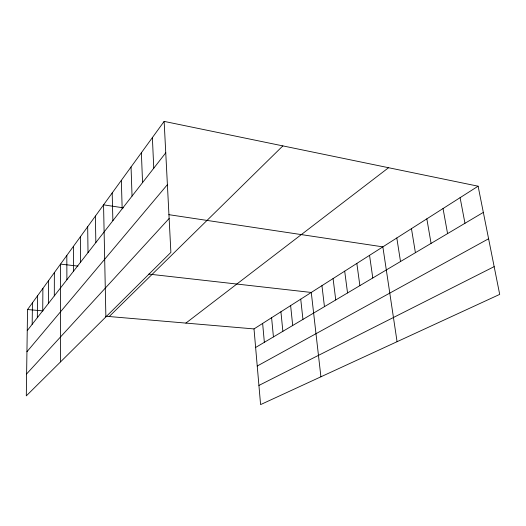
<?xml version="1.0" encoding="UTF-8"?>
<svg xmlns="http://www.w3.org/2000/svg" width="526" height="526" viewBox="0 0 526 526"><rect width="100%" height="100%" fill="white"/><g stroke="black" fill="none" stroke-linecap="round" stroke-linejoin="round"><path stroke-width="0.79" d="M54.309 295.895L54.362 272.606M48.379 303.509L48.491 280.7M42.724 310.767L42.895 288.412M37.326 317.697L37.543 295.776M32.171 324.312L32.434 302.818M164.138 121.394L27.549 309.551L26.3 395.868L170.884 252.395L164.138 121.394L478.108 186.197L499.7 294.389L260.587 404.606L254.012 328.921L478.108 186.197M27.24 330.644L165.756 152.816M26.938 351.756L167.393 184.646M26.616 373.927L169.135 218.487M109.204 316.534L282.856 145.899M185.888 323.095L388.563 167.715M255.623 347.482L483.335 212.392M257.234 366.017L488.595 238.765M258.923 385.44L494.164 266.636M27.549 309.551L42.994 310.873M106.048 316.264L254.012 328.921M77.986 266.09L60.529 264.118L60.569 361.862M148.773 274.092L311.274 292.456L320.913 376.8M123.478 207.842L103.556 204.851L105.884 316.895M168.826 214.667L382.856 246.865L397.071 341.696M460.105 197.664L464.971 223.287M443.037 208.533L447.573 233.603M426.842 218.849L431.077 243.393M411.457 228.652L415.408 252.69M396.808 237.976L400.51 261.527M369.548 255.34L372.789 277.971M356.845 263.434L359.876 285.631M344.694 271.166L347.541 292.949M333.076 278.57L335.746 299.951M321.945 285.657L324.45 306.651M300.734 299.169L302.943 319.413M290.628 305.606L292.699 325.489M280.923 311.786L282.87 331.321M271.6 317.724L273.428 336.923M262.638 323.431L264.354 342.308M152.382 137.588L153.77 168.208M141.376 152.757L142.559 182.601M131.046 166.985L132.046 196.093M121.335 180.359L122.17 208.769M112.183 192.963L112.88 220.703M95.397 216.081L95.844 242.571M87.678 226.719L88.02 252.618M80.36 236.799L80.609 262.132M73.416 246.365L73.574 271.16M66.815 255.458L66.894 279.74"/></g></svg>
